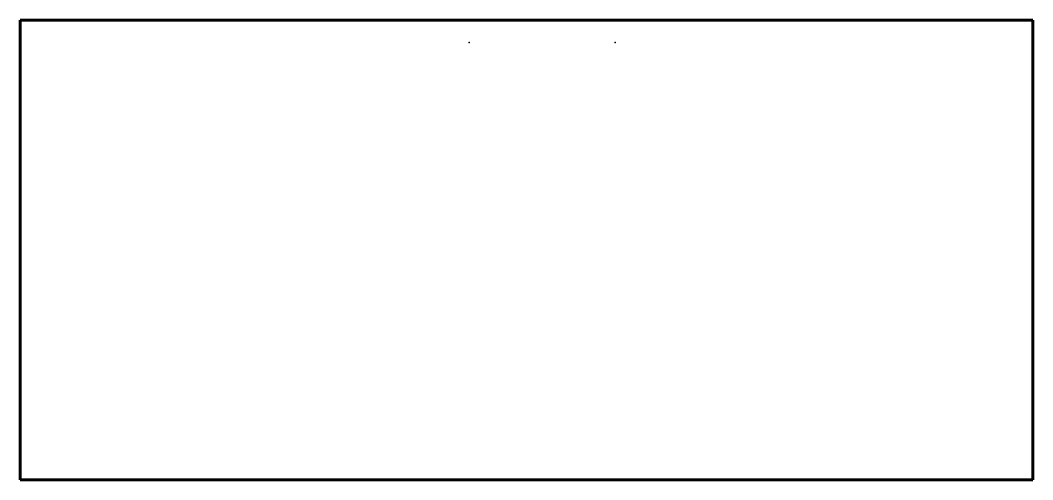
# Model space of a CAD drawing. Header units: millimetres. Extents: x 12 to 1968, y -605 to 283.
import ezdxf

# ---------------------------------------------------------------- set-up
doc = ezdxf.new("R2010")
doc.units = ezdxf.units.MM
for name, pattern in [('K5LT32784', [0]), ('K5LT32790', [0]), ('K5LT32791', [0]), ('K5LT32792', [0])]:
    doc.linetypes.add(name, pattern=pattern)
doc.layers.add('Системный слой', color=7, linetype='Continuous')

msp = doc.modelspace()

# ---------------------------------------------------------------- linework, layer by layer
at = {"layer": 'Системный слой', "color": 3, "linetype": 'K5LT32784', "lineweight": 60, "true_color": 0x00ff00}
msp.add_line((11.9, 283.3), (1967.9, 283.3), dxfattribs=at)
at = {"layer": 'Системный слой', "color": 1, "linetype": 'K5LT32791', "lineweight": 60, "true_color": 0xff0000}
msp.add_line((11.9, 283.3), (11.9, -604.7), dxfattribs=at)
at = {"layer": 'Системный слой', "color": 6, "linetype": 'K5LT32792', "lineweight": 60, "true_color": 0xff00ff}
msp.add_line((1967.9, 283.3), (1967.9, -604.7), dxfattribs=at)
at = {"layer": 'Системный слой', "color": 2, "linetype": 'K5LT32790', "lineweight": 60, "true_color": 0xfeff00}
msp.add_line((11.9, -604.7), (1967.9, -604.7), dxfattribs=at)
at = {"layer": 'Системный слой'}
for p in [(879.4, 240.3), (1160.9, 240.3)]:
    msp.add_point(p, dxfattribs=at)

doc.saveas('drawing.dxf')
